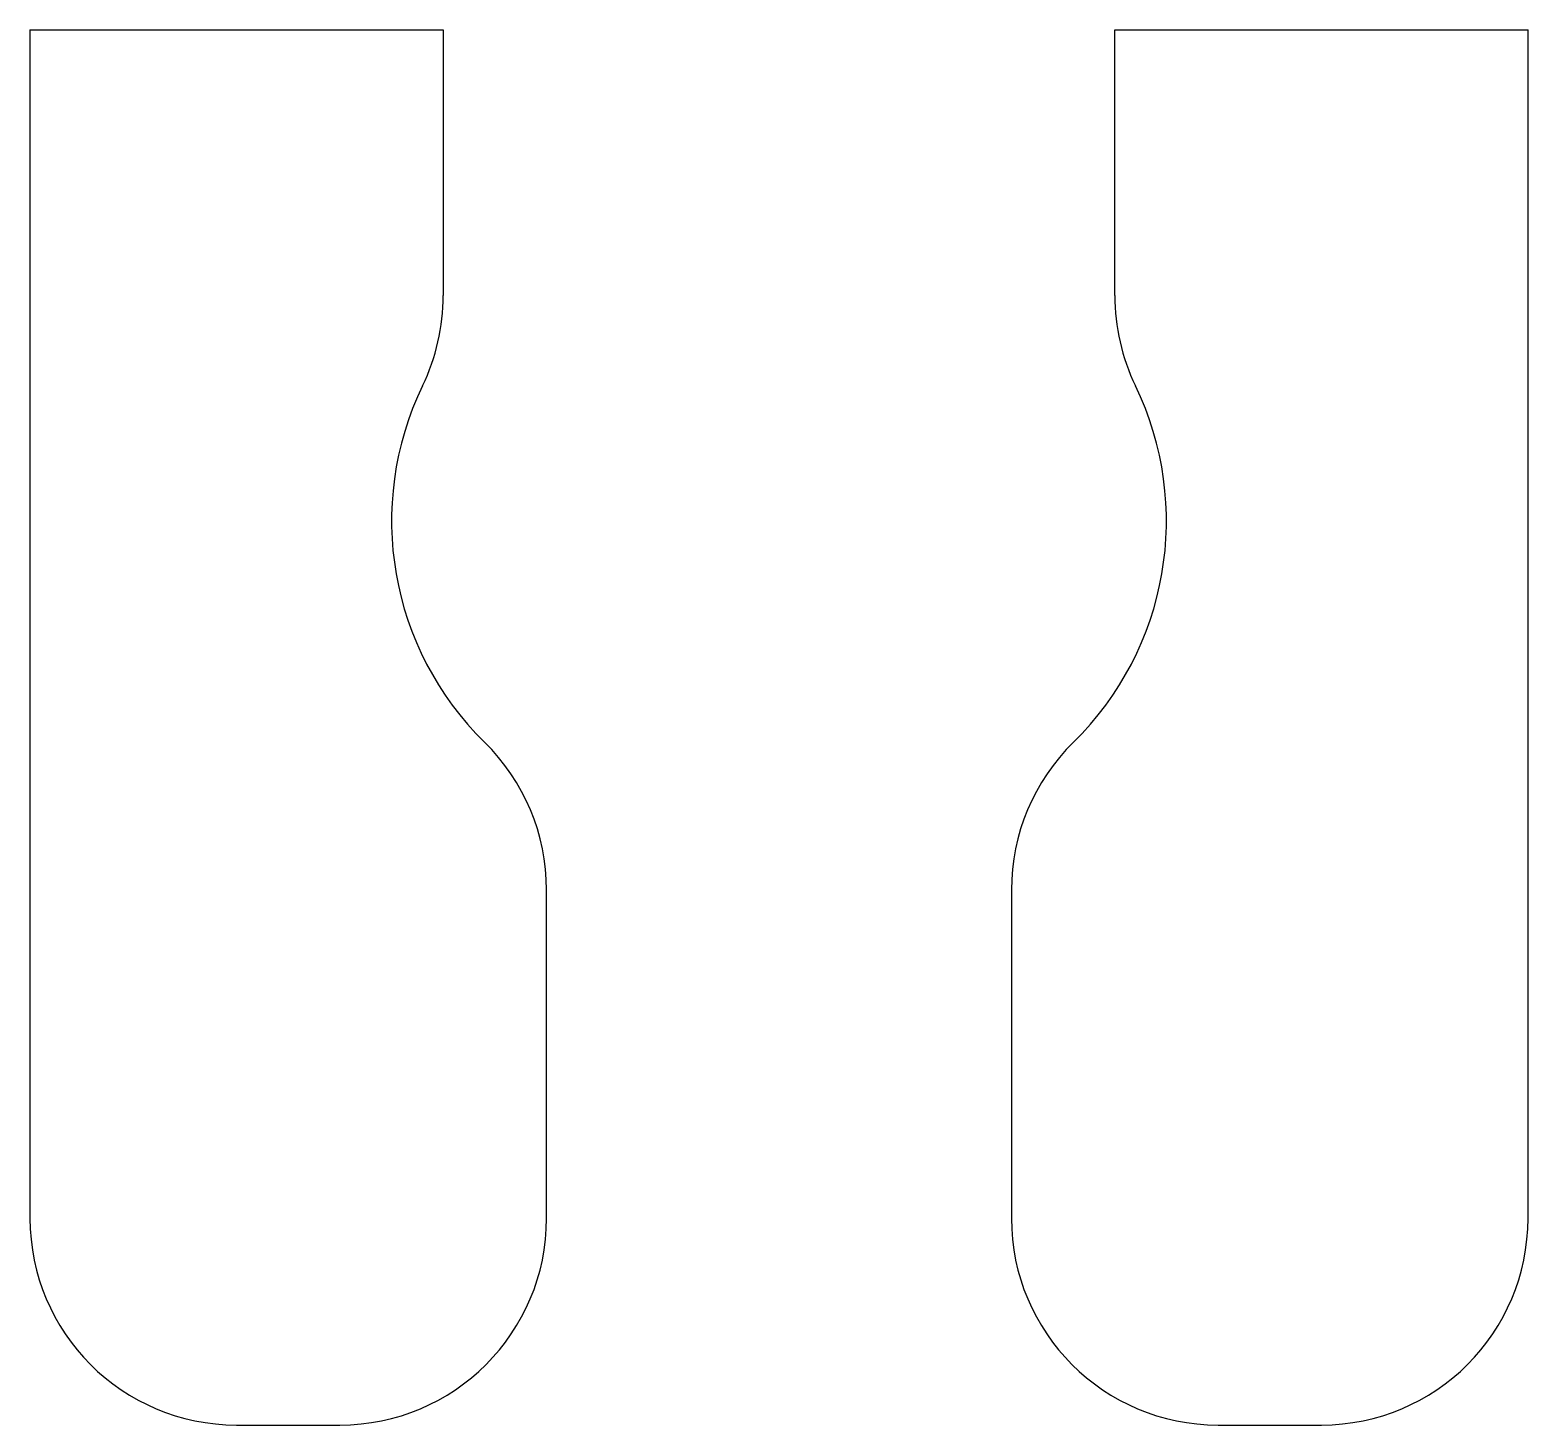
# Model space of a CAD drawing. Header units: millimetres. Extents: x -12 to 17, y 34.5 to 61.5.
import ezdxf

# ---------------------------------------------------------------- set-up
doc = ezdxf.new("R2010")
doc.units = ezdxf.units.MM

msp = doc.modelspace()

# ---------------------------------------------------------------- linework, layer by layer
for p, q in [((-12, 61.5), (-12, 38.5)), ((-12, 61.5), (-4, 61.5)), ((-4, 61.5), (-4, 56.359)), ((9, 56.359), (9, 61.5)), ((9, 61.5), (17, 61.5)), ((17, 38.5), (17, 61.5)), ((-2, 38.5), (-2, 44.859)), ((7, 44.859), (7, 38.5)), ((-8, 34.5), (-6, 34.5)), ((11, 34.5), (13, 34.5))]:
    msp.add_line(p, q)
for centre, radius, start, end in [((-8, 56.359), 4, 334.1581, 0), ((13, 56.359), 4, 180, 205.8419), ((1, 52), 6, 154.1581, 225.573), ((4, 52), 6, 314.427, 25.8419), ((-6, 44.859), 4, 0, 45.573), ((11, 44.859), 4, 134.427, 180), ((-8, 38.5), 4, 180, 270), ((-6, 38.5), 4, 270, 0), ((11, 38.5), 4, 180, 270), ((13, 38.5), 4, 270, 0)]:
    msp.add_arc(centre, radius, start, end)

doc.saveas('drawing.dxf')
